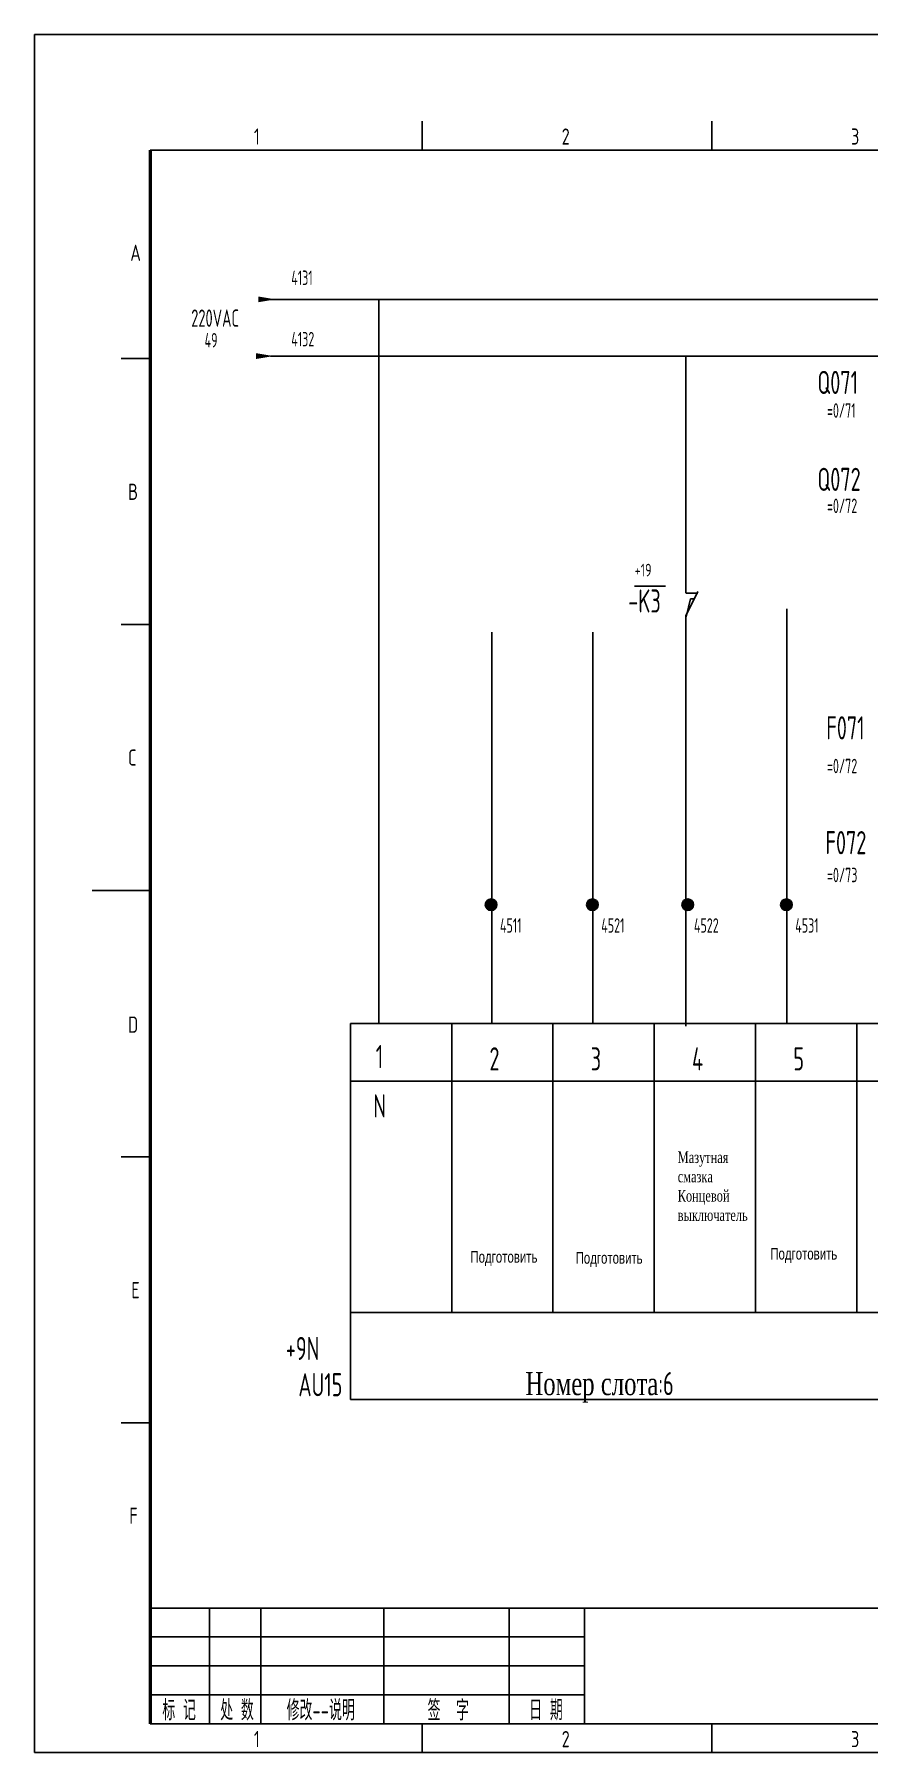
# Model space of a CAD drawing. Extents: x 590 to 9605, y -3741 to 975.
# Drawn here: x 5752.4 to 5896.5, y -1511.8 to -1214.8 of the extents above; entities that cross this region are included whole.
import ezdxf
from ezdxf.enums import TextEntityAlignment as Align

# ---------------------------------------------------------------- set-up
doc = ezdxf.new("R2010")
doc.units = 0
doc.header["$LTSCALE"] = 2
doc.header["$MEASUREMENT"] = 0
for name, pattern in [('DASHED2', [0.375, 0.25, -0.125]), ('DIVIDE', [1.25, 0.5, -0.25, 0, -0.25, 0, -0.25]), ('HIDDEN', [0.375, 0.25, -0.125])]:
    doc.linetypes.add(name, pattern=pattern)
doc.layers.get('0').update_dxf_attribs({"linetype": 'CONTINUOUS'})
for name, color, linetype in [('01', 7, 'CONTINUOUS'), ('CONTINUOUS', 7, 'CONTINUOUS'), ('DIVIDE', 1, 'DIVIDE')]:
    doc.layers.add(name, color=color, linetype=linetype)
doc.styles.add('ROMAN', font='ROMANC.shx', dxfattribs={"width": 0.7, "height": 0.7})
doc.styles.add('ROMANS', font='romans', dxfattribs={"width": 0.67, "bigfont": 'hzlib'})
doc.styles.get("Standard").update_dxf_attribs({"font": 'isocp.shx', "width": 0.707, "bigfont": 'dfst.shx'})

msp = doc.modelspace()

# ---------------------------------------------------------------- hatches: boundary and pattern name
at = {"linetype": 'HIDDEN'}
h = msp.add_hatch(color=0, dxfattribs=at)
edge = h.paths.add_edge_path()
edge.add_arc((5831.25, -1365.21), 1, 0, 360)
h = msp.add_hatch(color=0, dxfattribs=at)
edge = h.paths.add_edge_path()
edge.add_arc((5848.75, -1365.21), 1, 0, 360)
h = msp.add_hatch(color=0, dxfattribs=at)
edge = h.paths.add_edge_path()
edge.add_arc((5865.22, -1365.21), 1, 0, 360)
at = {"layer": 'CONTINUOUS'}
h = msp.add_hatch(color=1, dxfattribs=at)
edge = h.paths.add_edge_path()
edge.add_arc((5882.26, -1365.21), 1, 0, 360)

# ---------------------------------------------------------------- linework, layer by layer
msp.add_line((5864.87, -1315.29), (5866.98, -1311.08))
at = {"layer": '01', "color": 1, "linetype": 'ByBlock', "ltscale": 2}
for p, q in [((5793.17, -1260.58), (6143.1, -1260.58)), ((5793.17, -1270.39), (6143.1, -1270.39)), ((5831.35, -1318.09), (5831.35, -1385.72)), ((5848.85, -1318.13), (5848.85, -1385.76)), ((5882.35, -1318.09), (5882.35, -1385.72)), ((5824.44, -1385.72), (5824.44, -1435.72)), ((5841.94, -1385.72), (5841.94, -1435.72)), ((5859.44, -1385.72), (5859.44, -1435.72)), ((5876.94, -1385.72), (5876.94, -1435.72)), ((5894.44, -1385.72), (5894.44, -1435.72)), ((5806.94, -1395.72), (6139.44, -1395.72)), ((5806.94, -1435.72), (5806.94, -1450.72)), ((5806.94, -1450.72), (6139.44, -1450.72))]:
    msp.add_line(p, q, dxfattribs=at)
at = {"layer": '01', "linetype": 'ByBlock', "ltscale": 2}
for p, q in [((5864.87, -1270.39), (5864.87, -1311.28)), ((5864.87, -1315.29), (5864.87, -1386.23)), ((5864.87, -1326.81), (5864.87, -1386.23))]:
    msp.add_line(p, q, dxfattribs=at)
at = {"layer": '01', "color": 1, "linetype": 'ByBlock', "ltscale": 2}
msp.add_lwpolyline([(5806.94, -1385.72), (6139.44, -1385.72), (6139.44, -1435.72), (5806.94, -1435.72)], close=True, dxfattribs=at)
at = {"layer": 'CONTINUOUS', "color": 3}
for p, q in [((6172.36, -1214.78), (5752.36, -1214.78)), ((5752.36, -1214.78), (5752.36, -1511.78)), ((5752.36, -1511.78), (6172.36, -1511.78))]:
    msp.add_line(p, q, dxfattribs=at)
at = {"layer": 'CONTINUOUS', "linetype": 'Continuous'}
for p, q in [((5819.36, -1234.78), (5819.36, -1229.78)), ((5869.36, -1234.78), (5869.36, -1229.78)), ((5767.36, -1270.78), (5772.36, -1270.78)), ((5767.36, -1316.78), (5772.36, -1316.78)), ((5762.36, -1362.78), (5772.36, -1362.78)), ((5767.36, -1408.78), (5772.36, -1408.78)), ((5767.36, -1454.78), (5772.36, -1454.78)), ((5772.36, -1486.78), (6167.36, -1486.78)), ((5782.63, -1506.78), (5782.63, -1486.78)), ((5791.46, -1506.78), (5791.46, -1486.78)), ((5812.7, -1486.78), (5812.7, -1506.78)), ((5834.36, -1486.78), (5834.36, -1506.78)), ((5847.36, -1506.78), (5847.36, -1486.78)), ((5772.36, -1491.78), (5847.36, -1491.78)), ((5772.36, -1496.78), (5847.36, -1496.78)), ((5772.36, -1501.78), (5847.36, -1501.78)), ((5819.36, -1511.78), (5819.36, -1506.78)), ((5869.36, -1511.78), (5869.36, -1506.78))]:
    msp.add_line(p, q, dxfattribs=at)
at = {"layer": 'CONTINUOUS'}
for p, q in [((5772.36, -1234.78), (6167.36, -1234.78)), ((5831.25, -1365.25), (5831.25, -1365.25)), ((5848.75, -1365.25), (5848.75, -1365.25)), ((5865.22, -1365.25), (5865.22, -1365.25)), ((5772.36, -1506.78), (6167.36, -1506.78))]:
    msp.add_line(p, q, dxfattribs=at)
at = {"layer": 'CONTINUOUS', "lineweight": 50}
msp.add_line((5772.36, -1234.78), (5772.36, -1506.78), dxfattribs=at)
at = {"layer": 'CONTINUOUS', "color": 0, "linetype": 'Continuous', "ltscale": 2}
msp.add_line((5811.88, -1260.58), (5811.88, -1385.72), dxfattribs=at)
at = {"layer": 'CONTINUOUS', "color": 0}
msp.add_line((5856.03, -1310.18), (5861.38, -1310.18), dxfattribs=at)
at = {"layer": 'CONTINUOUS', "ltscale": 2}
for p, q in [((5864.87, -1311.35), (5866.99, -1311.35)), ((5864.92, -1315.47), (5865.67, -1312.34)), ((5865.67, -1312.34), (5866.42, -1312.34))]:
    msp.add_line(p, q, dxfattribs=at)
at = {"layer": 'CONTINUOUS', "color": 1}
for p, q in [((5882.35, -1314.09), (5882.35, -1318.09)), ((5882.35, -1314.09), (5882.35, -1318.09)), ((5882.26, -1365.25), (5882.26, -1365.25))]:
    msp.add_line(p, q, dxfattribs=at)
at = {"layer": 'CONTINUOUS'}
for centre in [(5831.25, -1365.21), (5848.75, -1365.21), (5865.22, -1365.21)]:
    msp.add_circle(centre, 1, dxfattribs=at)
at = {"layer": 'CONTINUOUS', "color": 1}
msp.add_circle((5882.26, -1365.21), 1, dxfattribs=at)
at = {"layer": 'DIVIDE', "color": 1}
for points in [[(5791.02, -1260.08), (5791.02, -1261.08), (5794.02, -1260.58)], [(5790.66, -1269.89), (5790.66, -1270.89), (5793.66, -1270.39)]]:
    msp.add_solid(points, dxfattribs=at)

# ---------------------------------------------------------------- texts
at = {"layer": 'CONTINUOUS', "linetype": 'Continuous', "style": 'ROMAN', "width": 0.7}
for s, p in [('1', (5790.28, -1233.84)), ('2', (5843.44, -1233.84)), ('3', (5893.42, -1233.84)), ('A', (5768.92, -1253.93)), ('B', (5768.53, -1295.24)), ('C', (5768.53, -1341.19)), ('D', (5768.53, -1387.35)), ('E', (5769.09, -1433.24)), ('F', (5768.74, -1472.24)), ('1', (5790.28, -1510.84)), ('2', (5843.44, -1510.84)), ('3', (5893.42, -1510.84))]:
    msp.add_text(s, height=2.8, dxfattribs=at).set_placement(p)
at = {"layer": 'CONTINUOUS', "color": 1}
for s, height, width, p in [('4131', 2.5, 0.67, (5796.73, -1258.1)), ('220VAC', 3, 0.67, (5779.45, -1265.33)), ('4132', 2.5, 0.67, (5796.73, -1268.71)), ('2', 4, 0.707, (5830.96, -1393.86)), ('3', 4, 0.707, (5848.46, -1393.86)), ('4', 4, 0.707, (5865.96, -1393.86)), ('5', 4, 0.707, (5883.46, -1393.86))]:
    msp.add_text(s, height=height, dxfattribs=dict(at, width=width)).set_placement(p)
at = {"layer": 'CONTINUOUS', "color": 7, "width": 0.67}
for s, p in [('49', (5781.75, -1268.9)), ('=0/71', (5889.28, -1281.04)), ('=0/72', (5889.28, -1297.52)), ('=0/72', (5889.28, -1342.49)), ('=0/73', (5889.28, -1361.33)), ('4511', (5832.78, -1370.05)), ('4521', (5850.28, -1370.05)), ('4522', (5866.29, -1370.05)), ('4531', (5883.79, -1370.05))]:
    msp.add_text(s, height=2.5, dxfattribs=at).set_placement(p)
at = {"layer": 'CONTINUOUS', "color": 0, "width": 0.707}
for s, p in [('Q071', (5887.62, -1276.94)), ('Q072', (5887.62, -1293.69)), ('-K3', (5854.94, -1314.72)), ('F071', (5889.15, -1336.65)), ('F072', (5889, -1356.49)), ('+9N', (5795.79, -1443.92)), ('AU15', (5797.96, -1450.18))]:
    msp.add_text(s, height=4, dxfattribs=at).set_placement(p)
at = {"layer": 'CONTINUOUS', "style": 'ROMANS', "width": 0.67}
msp.add_text('+19', height=2.188, dxfattribs=at).set_placement((5856.04, -1308.47))
at = {"layer": 'CONTINUOUS', "color": 0, "linetype": 'Continuous', "ltscale": 2, "width": 0.707}
for s, p in [('1', (5811.33, -1393.47)), ('N', (5810.91, -1402.01))]:
    msp.add_text(s, height=4, dxfattribs=at).set_placement(p)
at = {"layer": 'CONTINUOUS', "width": 0.67}
for s, p in [('标 记', (5777.36, -1504.28)), ('处 数', (5787.36, -1504.28)), ('修改--说明', (5801.82, -1504.28)), ('签  字', (5823.85, -1504.28)), ('日 期', (5840.73, -1504.28))]:
    msp.add_text(s, height=3.5, dxfattribs=at).set_placement(p, align=Align.MIDDLE)
at = {"layer": 'CONTINUOUS', "linetype": 'DASHED2', "ltscale": 2, "char_height": 2, "width": 10.5166, "attachment_point": 1}
for s, insert in [('{\\fTimes New Roman|b0|i0|c204|p18;Мазутная смазка\\fTimes New Roman|b0|i0|c238|p18;\\P\\fTimes New Roman|b0|i0|c204|p18;Концевой выключатель}', (5863.49, -1407.86)), ('{\\fArial|b0|i0|c204|p34;Подготовить }', (5827.68, -1425.09)), ('{\\fArial|b0|i0|c204|p34;Подготовить }', (5845.85, -1425.27)), ('{\\fArial|b0|i0|c204|p34;Подготовить }', (5879.48, -1424.55))]:
    msp.add_mtext(s, dxfattribs=dict(at, insert=insert))
at = {"layer": 'CONTINUOUS', "color": 0, "insert": (5837.18, -1448.64), "char_height": 4, "width": 130, "attachment_point": 4}
msp.add_mtext('{\\fTimes New Roman|b0|i0|c204|p18;\\C256;Номер слота}:6', dxfattribs=at)

doc.saveas('drawing.dxf')
